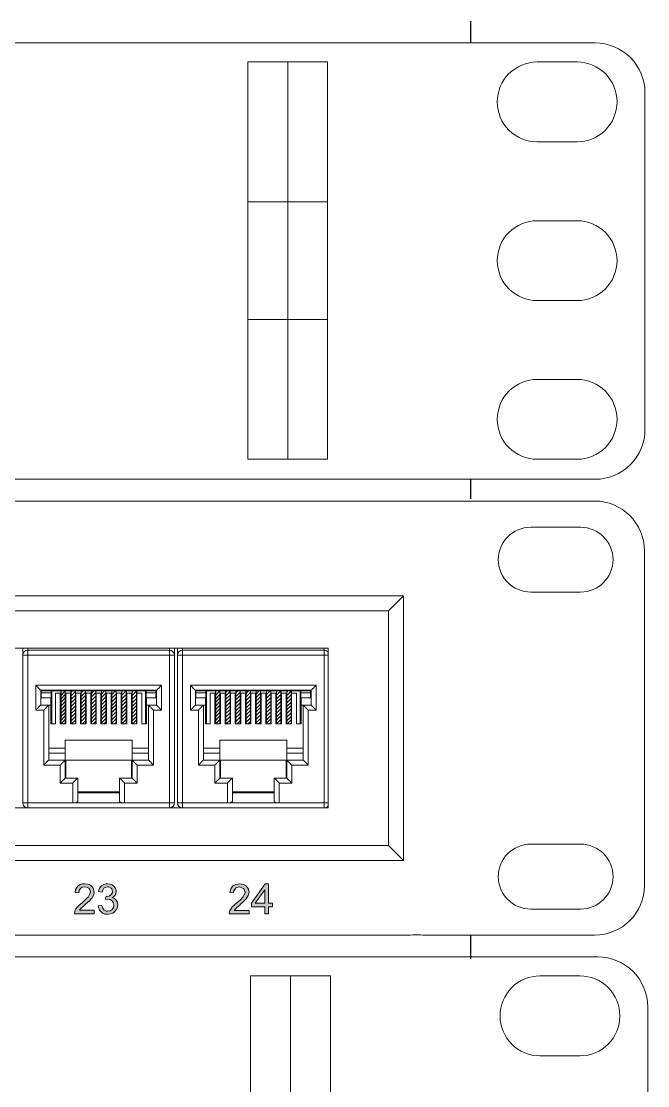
# Model space of a CAD drawing. Header units: metres. Extents: x -42301 to 31628, y -23013 to 30697.
# Drawn here: x -6736 to -5804, y 8163 to 9746 of the extents above; entities that cross this region are included whole.
import ezdxf

# ---------------------------------------------------------------- set-up
doc = ezdxf.new("R2010")
doc.units = ezdxf.units.M
doc.header["$LTSCALE"] = 0.01
doc.header["$MEASUREMENT"] = 0
doc.layers.get('0').update_dxf_attribs({"lineweight": 15})
for name, color, linetype, lineweight in [('1U - Gestion Cable', 250, 'Continuous', 5), ('1U - Patch Panel nº', 250, 'Continuous', 5), ('Canales', 250, 'Continuous', 25)]:
    doc.layers.add(name, color=color, linetype=linetype, lineweight=lineweight)
pattern_1 = [(45, (22791.20404, 105.91026), (-0.166441777, 0.166441777), [])]
pattern_2 = [(45, (22805.56804, 105.91026), (-0.166441777, 0.166441777), [])]

# ---------------------------------------------------------------- blocks, each defined once
blk = doc.blocks.new('1U - Peine Cable Rack')
at = {"layer": '1U - Gestion Cable'}
for points in [[(-5.8, 37.7), (466.8, 37.7, -0.414214), (471.8, 32.7), (471.8, -1, -0.414214), (466.8, -6), (-5.8, -6, -0.414214), (-10.8, -1), (-10.8, 32.7, -0.414214)], [(465, 27.8), (461, 27.8, -0.414214), (457, 31.8), (457, 31.8, -0.414214), (461, 35.8), (465, 35.8, -0.414214), (469, 31.8), (469, 31.8, -0.414214)], [(465, 11.9), (461, 11.9, -0.414214), (457, 15.9), (457, 15.9, -0.414214), (461, 19.9), (465, 19.9, -0.414214), (469, 15.9), (469, 15.9, -0.414214)], [(465, -4), (461, -4, -0.414214), (457, 0), (457, 0, -0.414214), (461, 4), (465, 4, -0.414214), (469, 0), (469, 0, -0.414214)]]:
    blk.add_lwpolyline(points, format="xyb", close=True, dxfattribs=at)
for points in [[(436, 35.8), (432, 35.8), (432, 21.8), (436, 21.8)], [(436, 35.8), (440, 35.8), (440, 21.8), (436, 21.8)], [(436, 21.8), (432, 21.8), (432, 10), (436, 10)], [(436, 21.8), (440, 21.8), (440, 10), (436, 10)], [(436, 10), (432, 10), (432, -4), (436, -4)], [(436, 10), (440, 10), (440, -4), (436, -4)]]:
    blk.add_lwpolyline(points, close=True, dxfattribs=at)
blk = doc.blocks.new('1U - Patch Panel 24P RJ45')
at = {"layer": '1U - Patch Panel nº', "lineweight": 5}
h = blk.add_hatch(dxfattribs=at)
h.set_pattern_fill('ANSI31', color=250, scale=0.074137, style=0)
h.set_pattern_definition(pattern_1)
h.paths.add_polyline_path([(23432.604, 717.034), (23432.291, 717.034), (23432.208, 717.026), (23432.208, 713.968), (23432.604, 713.968)])
h = blk.add_hatch(dxfattribs=at)
h.set_pattern_fill('ANSI31', color=250, scale=0.074137, style=0)
h.set_pattern_definition(pattern_1)
h.paths.add_polyline_path([(23433.547, 717.034), (23433.215, 717.034), (23433.15, 717.029), (23433.15, 713.968), (23433.547, 713.968)])
h.paths.add_polyline_path([(23434.487, 717.034), (23434.089, 717.034), (23434.089, 713.968), (23434.487, 713.968)])
h.paths.add_polyline_path([(23435.43, 717.034), (23435.032, 717.034), (23435.032, 713.968), (23435.43, 713.968)])
h.paths.add_polyline_path([(23436.368, 717.034), (23435.97, 717.034), (23435.97, 713.968), (23436.368, 713.968)])
h.paths.add_polyline_path([(23436.913, 713.968), (23437.313, 713.968), (23437.313, 717.034), (23436.913, 717.034)])
h.paths.add_polyline_path([(23437.861, 713.968), (23438.259, 713.968), (23438.259, 717.034), (23437.861, 717.034)])
h = blk.add_hatch(dxfattribs=at)
h.set_pattern_fill('ANSI31', color=250, scale=0.074137, style=0)
h.set_pattern_definition(pattern_1)
h.paths.add_polyline_path([(23438.82, 713.968), (23439.218, 713.968), (23439.218, 717.033), (23439.192, 717.034), (23438.82, 717.034)])
h = blk.add_hatch(dxfattribs=at)
h.set_pattern_fill('ANSI31', color=250, scale=0.074137, style=0)
h.set_pattern_definition(pattern_2)
h.paths.add_polyline_path([(23446.968, 717.034), (23446.655, 717.034), (23446.572, 717.026), (23446.572, 713.968), (23446.968, 713.968)])
h = blk.add_hatch(dxfattribs=at)
h.set_pattern_fill('ANSI31', color=250, scale=0.074137, style=0)
h.set_pattern_definition(pattern_2)
h.paths.add_polyline_path([(23447.911, 717.034), (23447.579, 717.034), (23447.514, 717.029), (23447.514, 713.968), (23447.911, 713.968)])
h.paths.add_polyline_path([(23448.851, 717.034), (23448.453, 717.034), (23448.453, 713.968), (23448.851, 713.968)])
h.paths.add_polyline_path([(23449.794, 717.034), (23449.396, 717.034), (23449.396, 713.968), (23449.794, 713.968)])
h.paths.add_polyline_path([(23450.732, 717.034), (23450.334, 717.034), (23450.334, 713.968), (23450.732, 713.968)])
h.paths.add_polyline_path([(23451.277, 713.968), (23451.677, 713.968), (23451.677, 717.034), (23451.277, 717.034)])
h.paths.add_polyline_path([(23452.225, 713.968), (23452.623, 713.968), (23452.623, 717.034), (23452.225, 717.034)])
h = blk.add_hatch(dxfattribs=at)
h.set_pattern_fill('ANSI31', color=250, scale=0.074137, style=0)
h.set_pattern_definition(pattern_2)
h.paths.add_polyline_path([(23453.184, 713.968), (23453.582, 713.968), (23453.582, 717.033), (23453.556, 717.034), (23453.184, 717.034)])
h = blk.add_hatch(color=250, dxfattribs=at)
h.paths.add_polyline_path([(23435.192, 698.727), (23435.047, 698.917), (23434.892, 699.027), (23434.675, 699.111), (23434.418, 699.138), (23434.412, 699.138), (23434.203, 699.12), (23433.973, 699.054), (23433.783, 698.935), (23433.668, 698.802), (23433.562, 698.59), (23433.514, 698.334), (23433.863, 698.299), (23433.894, 698.515), (23434.013, 698.705), (23434.163, 698.807), (23434.406, 698.855), (23434.587, 698.829), (23434.786, 698.718), (23434.874, 698.603), (23434.932, 698.374), (23434.896, 698.193), (23434.768, 697.963), (23434.724, 697.905), (23434.587, 697.755), (23434.397, 697.579), (23434.159, 697.375), (23434.053, 697.283), (23433.858, 697.11), (23433.713, 696.951), (23433.593, 696.792), (23433.487, 696.585), (23433.447, 696.346), (23435.285, 696.346), (23435.285, 696.673), (23433.92, 696.673), (23434.066, 696.859), (23434.075, 696.872), (23434.221, 697.004), (23434.459, 697.207), (23434.667, 697.389), (23434.852, 697.561), (23434.985, 697.698), (23435.095, 697.835), (23435.21, 698.038), (23435.245, 698.126), (23435.281, 698.365), (23435.267, 698.502)])
h.paths.add_polyline_path([(23436.942, 699.041), (23436.765, 699.107), (23436.524, 699.138), (23436.518, 699.138), (23436.403, 699.129), (23436.169, 699.072), (23435.97, 698.948), (23435.881, 698.864), (23435.758, 698.665), (23435.687, 698.418), (23436.027, 698.356), (23436.076, 698.546), (23436.195, 698.731), (23436.292, 698.802), (23436.526, 698.855), (23436.65, 698.842), (23436.858, 698.731), (23436.919, 698.652), (23436.981, 698.422), (23436.95, 698.246), (23436.809, 698.073), (23436.659, 697.998), (23436.416, 697.958), (23436.363, 697.963), (23436.323, 697.662), (23436.566, 697.698), (23436.756, 697.671), (23436.955, 697.548), (23437.061, 697.397), (23437.109, 697.159), (23437.07, 696.942), (23436.942, 696.748), (23436.774, 696.624), (23436.535, 696.58), (23436.398, 696.593), (23436.195, 696.708), (23436.076, 696.867), (23435.992, 697.124), (23435.652, 697.079), (23435.683, 696.916), (23435.775, 696.695), (23435.93, 696.514), (23436.067, 696.412), (23436.283, 696.324), (23436.535, 696.298), (23436.544, 696.298), (23436.796, 696.328), (23437.017, 696.412), (23437.207, 696.549), (23437.339, 696.713), (23437.436, 696.925), (23437.472, 697.168), (23437.436, 697.411), (23437.335, 697.618), (23437.18, 697.755), (23436.95, 697.852), (23437.07, 697.919), (23437.237, 698.087), (23437.286, 698.175), (23437.335, 698.413), (23437.321, 698.546), (23437.233, 698.771), (23437.14, 698.895)])
h = blk.add_hatch(color=250, dxfattribs=at)
h.paths.add_polyline_path([(23449.612, 698.62), (23449.427, 698.911), (23449.162, 699.07), (23448.792, 699.123), (23448.448, 699.07), (23448.157, 698.938), (23447.972, 698.673), (23447.893, 698.33), (23448.237, 698.303), (23448.237, 698.409), (23448.396, 698.7), (23448.448, 698.753), (23448.792, 698.858), (23448.845, 698.832), (23449.162, 698.7), (23449.189, 698.673), (23449.295, 698.356), (23449.295, 698.277), (23449.136, 697.959), (23449.083, 697.88), (23448.872, 697.642), (23448.528, 697.377), (23448.316, 697.166), (23448.078, 696.954), (23448.025, 696.875), (23447.867, 696.584), (23447.814, 696.346), (23449.665, 696.346), (23449.665, 696.663), (23448.29, 696.663), (23448.448, 696.849), (23448.528, 696.928), (23448.845, 697.192), (23448.845, 697.219), (23449.162, 697.483), (23449.374, 697.695), (23449.4, 697.748), (23449.586, 698.039), (23449.665, 698.356)])
h.paths.add_polyline_path([(23451.463, 699.123), (23451.172, 699.123), (23449.903, 697.325), (23449.903, 697.007), (23451.119, 697.007), (23451.119, 696.346), (23451.463, 696.346), (23451.463, 697.007), (23451.833, 697.007), (23451.833, 697.325), (23451.463, 697.325)])
h.paths.add_polyline_path([(23451.119, 698.568), (23451.119, 697.325), (23450.247, 697.325)], flags=16)
at = {"color": 250, "linetype": 'Continuous', "lineweight": 5}
for p, q in [((23468.04, 734.668), (23057.508, 734.668)), ((23481.755, 734.668), (23468.04, 734.668)), ((23480.458, 732.235), (23475.824, 732.235)), ((23486.389, 698.989), (23486.389, 730.034)), ((23486.389, 730.034), (23486.389, 698.989)), ((23464.009, 725.864), (23363.832, 725.864)), ((23464.009, 725.864), (23462.619, 724.474)), ((23464.009, 701.306), (23464.009, 725.864)), ((23475.824, 726.211), (23480.458, 726.211)), ((23462.619, 724.474), (23365.222, 724.474)), ((23462.619, 702.696), (23462.619, 724.474)), ((23457.012, 720.999), (23370.828, 720.999)), ((23428.655, 706.635), (23428.655, 720.999)), ((23429.118, 706.171), (23429.118, 720.999)), ((23429.118, 720.813), (23442.278, 720.813)), ((23442.278, 706.171), (23442.278, 720.999)), ((23442.741, 706.635), (23442.741, 720.999)), ((23443.019, 706.635), (23443.019, 720.999)), ((23443.482, 706.171), (23443.482, 720.999)), ((23443.482, 720.813), (23456.642, 720.813)), ((23456.642, 706.171), (23456.642, 720.999)), ((23457.012, 706.171), (23457.012, 720.999)), ((23428.655, 720.35), (23442.741, 720.35)), ((23443.019, 720.35), (23457.012, 720.35)), ((23429.86, 717.558), (23441.536, 717.558)), ((23429.86, 715.253), (23429.86, 717.558)), ((23441.536, 717.558), (23441.536, 715.253)), ((23444.224, 717.558), (23455.9, 717.558)), ((23444.224, 715.253), (23444.224, 717.558)), ((23455.9, 717.558), (23455.9, 715.253)), ((23430.323, 717.095), (23441.073, 717.095)), ((23430.323, 717.095), (23430.323, 717.094)), ((23430.323, 715.716), (23430.323, 717.094)), ((23430.323, 717.034), (23441.073, 717.034)), ((23430.323, 716.82), (23430.369, 716.82)), ((23430.369, 716.41), (23430.369, 717.034)), ((23431.296, 716.874), (23430.369, 716.874)), ((23431.296, 713.968), (23431.296, 717.034)), ((23431.342, 717.034), (23431.342, 713.968)), ((23431.699, 716.822), (23432.135, 716.822)), ((23431.699, 713.968), (23431.699, 716.822)), ((23432.135, 716.818), (23431.699, 716.818)), ((23432.135, 713.968), (23432.135, 716.822)), ((23432.175, 717.034), (23432.175, 713.968)), ((23432.291, 717.034), (23432.208, 717.026)), ((23432.208, 717.034), (23432.208, 713.968)), ((23432.604, 717.034), (23432.604, 713.968)), ((23432.644, 716.822), (23433.08, 716.822)), ((23432.644, 713.968), (23432.644, 716.822)), ((23433.08, 716.818), (23432.644, 716.818)), ((23433.08, 713.968), (23433.08, 716.822)), ((23433.122, 717.034), (23433.122, 713.968)), ((23433.215, 717.034), (23433.15, 717.029)), ((23433.15, 717.034), (23433.15, 713.968)), ((23433.547, 717.034), (23433.547, 713.968)), ((23433.59, 716.822), (23434.025, 716.822)), ((23433.59, 713.968), (23433.59, 716.822)), ((23434.025, 716.818), (23433.59, 716.818)), ((23434.025, 713.968), (23434.025, 716.822)), ((23434.073, 717.034), (23434.073, 713.968)), ((23434.089, 717.034), (23434.089, 713.968)), ((23434.487, 717.034), (23434.487, 713.968)), ((23434.535, 716.822), (23434.97, 716.822)), ((23434.535, 713.968), (23434.535, 716.822)), ((23434.97, 716.818), (23434.535, 716.818)), ((23434.97, 713.968), (23434.97, 716.822)), ((23435.02, 717.034), (23435.02, 713.968)), ((23435.032, 717.034), (23435.032, 713.968)), ((23435.43, 717.034), (23435.43, 713.968)), ((23435.48, 716.822), (23435.916, 716.822)), ((23435.48, 713.968), (23435.48, 716.822)), ((23435.916, 716.818), (23435.48, 716.818)), ((23435.916, 713.968), (23435.916, 716.822)), ((23435.97, 717.034), (23435.97, 713.968)), ((23436.368, 717.034), (23436.368, 713.968)), ((23436.371, 717.034), (23436.371, 713.968)), ((23436.425, 716.822), (23436.861, 716.822)), ((23436.425, 713.968), (23436.425, 716.822)), ((23436.861, 716.818), (23436.425, 716.818)), ((23436.861, 713.968), (23436.861, 716.822)), ((23436.913, 717.034), (23436.913, 713.968)), ((23437.313, 717.034), (23437.313, 713.968)), ((23437.318, 717.034), (23437.318, 713.968)), ((23437.371, 716.822), (23437.806, 716.822)), ((23437.371, 713.968), (23437.371, 716.822)), ((23437.806, 716.818), (23437.371, 716.818)), ((23437.806, 713.968), (23437.806, 716.822)), ((23437.861, 717.034), (23437.861, 713.968)), ((23438.259, 717.034), (23438.259, 713.968)), ((23438.279, 717.034), (23438.279, 713.968)), ((23438.316, 716.822), (23438.751, 716.822)), ((23438.316, 713.968), (23438.316, 716.822)), ((23438.751, 716.818), (23438.316, 716.818)), ((23438.751, 713.968), (23438.751, 716.822)), ((23438.82, 717.034), (23438.82, 713.968)), ((23439.218, 717.033), (23439.192, 717.034)), ((23439.218, 717.036), (23439.218, 717.033)), ((23439.218, 717.034), (23439.218, 713.968)), ((23439.239, 717.034), (23439.239, 713.968)), ((23439.261, 716.822), (23439.697, 716.822)), ((23439.261, 713.968), (23439.261, 716.822)), ((23439.697, 716.818), (23439.261, 716.818)), ((23439.697, 713.968), (23439.697, 716.822)), ((23440.053, 713.968), (23440.053, 717.034)), ((23440.1, 713.968), (23440.1, 717.034)), ((23440.1, 716.874), (23441.026, 716.874)), ((23441.026, 716.41), (23441.026, 717.034)), ((23441.073, 716.82), (23441.026, 716.82)), ((23441.073, 717.095), (23441.073, 717.094)), ((23441.073, 717.094), (23441.073, 715.716)), ((23444.687, 717.095), (23455.437, 717.095)), ((23444.687, 717.095), (23444.687, 717.094)), ((23444.687, 715.716), (23444.687, 717.094)), ((23444.687, 717.034), (23455.437, 717.034)), ((23444.687, 716.82), (23444.733, 716.82)), ((23444.733, 716.41), (23444.733, 717.034)), ((23445.66, 716.874), (23444.733, 716.874)), ((23445.66, 713.968), (23445.66, 717.034)), ((23445.706, 717.034), (23445.706, 713.968)), ((23446.063, 716.822), (23446.499, 716.822)), ((23446.063, 713.968), (23446.063, 716.822)), ((23446.499, 716.818), (23446.063, 716.818)), ((23446.499, 713.968), (23446.499, 716.822)), ((23446.539, 717.034), (23446.539, 713.968)), ((23446.655, 717.034), (23446.572, 717.026)), ((23446.572, 717.034), (23446.572, 713.968)), ((23446.968, 717.034), (23446.968, 713.968)), ((23447.008, 716.822), (23447.444, 716.822)), ((23447.008, 713.968), (23447.008, 716.822)), ((23447.444, 716.818), (23447.008, 716.818)), ((23447.444, 713.968), (23447.444, 716.822)), ((23447.486, 717.034), (23447.486, 713.968)), ((23447.579, 717.034), (23447.514, 717.029)), ((23447.514, 717.034), (23447.514, 713.968)), ((23447.911, 717.034), (23447.911, 713.968)), ((23447.954, 716.822), (23448.389, 716.822)), ((23447.954, 713.968), (23447.954, 716.822)), ((23448.389, 716.818), (23447.954, 716.818)), ((23448.389, 713.968), (23448.389, 716.822)), ((23448.437, 717.034), (23448.437, 713.968)), ((23448.453, 717.034), (23448.453, 713.968)), ((23448.851, 717.034), (23448.851, 713.968)), ((23448.899, 716.822), (23449.334, 716.822)), ((23448.899, 713.968), (23448.899, 716.822)), ((23449.334, 716.818), (23448.899, 716.818)), ((23449.334, 713.968), (23449.334, 716.822)), ((23449.384, 717.034), (23449.384, 713.968)), ((23449.396, 717.034), (23449.396, 713.968)), ((23449.794, 717.034), (23449.794, 713.968)), ((23449.844, 716.822), (23450.28, 716.822)), ((23449.844, 713.968), (23449.844, 716.822)), ((23450.28, 716.818), (23449.844, 716.818)), ((23450.28, 713.968), (23450.28, 716.822)), ((23450.334, 717.034), (23450.334, 713.968)), ((23450.732, 717.034), (23450.732, 713.968)), ((23450.735, 717.034), (23450.735, 713.968)), ((23450.789, 716.822), (23451.225, 716.822)), ((23450.789, 713.968), (23450.789, 716.822)), ((23451.225, 716.818), (23450.789, 716.818)), ((23451.225, 713.968), (23451.225, 716.822)), ((23451.277, 717.034), (23451.277, 713.968)), ((23451.677, 717.034), (23451.677, 713.968)), ((23451.682, 717.034), (23451.682, 713.968)), ((23451.735, 716.822), (23452.17, 716.822)), ((23451.735, 713.968), (23451.735, 716.822)), ((23452.17, 716.818), (23451.735, 716.818)), ((23452.17, 713.968), (23452.17, 716.822)), ((23452.225, 717.034), (23452.225, 713.968)), ((23452.623, 717.034), (23452.623, 713.968)), ((23452.643, 717.034), (23452.643, 713.968)), ((23452.68, 716.822), (23453.115, 716.822)), ((23452.68, 713.968), (23452.68, 716.822)), ((23453.115, 716.818), (23452.68, 716.818)), ((23453.115, 713.968), (23453.115, 716.822)), ((23453.184, 717.034), (23453.184, 713.968)), ((23453.582, 717.033), (23453.556, 717.034)), ((23453.582, 717.036), (23453.582, 717.033)), ((23453.582, 717.034), (23453.582, 713.968)), ((23453.603, 717.034), (23453.603, 713.968)), ((23453.625, 716.822), (23454.061, 716.822)), ((23453.625, 713.968), (23453.625, 716.822)), ((23454.061, 716.818), (23453.625, 716.818)), ((23454.061, 713.968), (23454.061, 716.822)), ((23454.417, 713.968), (23454.417, 717.034)), ((23454.464, 713.968), (23454.464, 717.034)), ((23454.464, 716.874), (23455.39, 716.874)), ((23455.39, 716.41), (23455.39, 717.034)), ((23455.437, 716.82), (23455.39, 716.82)), ((23455.437, 717.095), (23455.437, 717.094)), ((23455.437, 717.094), (23455.437, 715.716)), ((23430.323, 715.716), (23431.25, 715.716)), ((23431.296, 716.41), (23430.369, 716.41)), ((23431.064, 710.619), (23431.064, 715.716)), ((23431.25, 716.41), (23431.25, 713.968)), ((23441.026, 716.41), (23440.1, 716.41)), ((23440.146, 716.41), (23440.146, 713.968)), ((23441.073, 715.716), (23440.146, 715.716)), ((23440.331, 715.716), (23440.331, 710.619)), ((23444.687, 715.716), (23445.614, 715.716)), ((23445.66, 716.41), (23444.733, 716.41)), ((23445.428, 710.619), (23445.428, 715.716)), ((23445.614, 716.41), (23445.614, 713.968)), ((23455.39, 716.41), (23454.464, 716.41)), ((23454.51, 716.41), (23454.51, 713.968)), ((23455.437, 715.716), (23454.51, 715.716)), ((23454.695, 715.716), (23454.695, 710.619)), ((23430.601, 715.253), (23429.86, 715.253)), ((23430.601, 710.156), (23430.601, 715.253)), ((23441.536, 715.253), (23440.795, 715.253)), ((23440.795, 715.253), (23440.795, 710.156)), ((23444.965, 715.253), (23444.224, 715.253)), ((23444.965, 710.156), (23444.965, 715.253)), ((23455.9, 715.253), (23455.159, 715.253)), ((23455.159, 715.253), (23455.159, 710.156)), ((23431.699, 713.968), (23431.25, 713.968)), ((23432.644, 713.968), (23432.135, 713.968)), ((23433.59, 713.968), (23433.08, 713.968)), ((23434.535, 713.968), (23434.025, 713.968)), ((23435.48, 713.968), (23434.97, 713.968)), ((23436.425, 713.968), (23435.916, 713.968)), ((23437.371, 713.968), (23436.861, 713.968)), ((23438.316, 713.968), (23437.806, 713.968)), ((23439.261, 713.968), (23438.751, 713.968)), ((23440.146, 713.968), (23439.697, 713.968)), ((23446.063, 713.968), (23445.614, 713.968)), ((23447.008, 713.968), (23446.499, 713.968)), ((23447.954, 713.968), (23447.444, 713.968)), ((23448.899, 713.968), (23448.389, 713.968)), ((23449.844, 713.968), (23449.334, 713.968)), ((23450.789, 713.968), (23450.28, 713.968)), ((23451.735, 713.968), (23451.225, 713.968)), ((23452.68, 713.968), (23452.17, 713.968)), ((23453.625, 713.968), (23453.115, 713.968)), ((23454.51, 713.968), (23454.061, 713.968)), ((23432.593, 711.731), (23431.064, 711.731)), ((23438.802, 712.473), (23432.593, 712.473)), ((23432.593, 708.951), (23432.593, 712.473)), ((23438.802, 708.951), (23438.802, 712.473)), ((23440.331, 711.731), (23438.802, 711.731)), ((23446.957, 711.731), (23445.428, 711.731)), ((23453.166, 712.473), (23446.957, 712.473)), ((23446.957, 708.951), (23446.957, 712.473)), ((23453.166, 708.951), (23453.166, 712.473)), ((23454.695, 711.731), (23453.166, 711.731)), ((23432.593, 711.268), (23431.064, 711.268)), ((23440.331, 710.619), (23431.064, 710.619)), ((23432.612, 710.619), (23432.612, 708.951)), ((23432.658, 710.619), (23432.658, 708.951)), ((23438.738, 708.951), (23438.738, 710.619)), ((23438.784, 708.951), (23438.784, 710.619)), ((23440.331, 711.268), (23438.802, 711.268)), ((23446.957, 711.268), (23445.428, 711.268)), ((23454.695, 710.619), (23445.428, 710.619)), ((23446.976, 710.619), (23446.976, 708.951)), ((23447.022, 710.619), (23447.022, 708.951)), ((23453.102, 708.951), (23453.102, 710.619)), ((23453.148, 708.951), (23453.148, 710.619)), ((23454.695, 711.268), (23453.166, 711.268)), ((23432.13, 710.156), (23430.601, 710.156)), ((23432.13, 708.488), (23432.13, 710.156)), ((23440.795, 710.156), (23439.266, 710.156)), ((23439.266, 710.156), (23439.266, 708.488)), ((23446.494, 710.156), (23444.965, 710.156)), ((23446.494, 708.488), (23446.494, 710.156)), ((23455.159, 710.156), (23453.63, 710.156)), ((23453.63, 710.156), (23453.63, 708.488)), ((23433.752, 708.951), (23432.593, 708.951)), ((23433.752, 708.951), (23433.752, 706.771)), ((23438.802, 708.951), (23437.644, 708.951)), ((23437.644, 706.771), (23437.644, 708.951)), ((23448.116, 708.951), (23446.957, 708.951)), ((23448.116, 708.951), (23448.116, 706.771)), ((23453.166, 708.951), (23452.008, 708.951)), ((23452.008, 706.771), (23452.008, 708.951)), ((23433.288, 708.488), (23432.13, 708.488)), ((23433.288, 708.488), (23433.288, 706.635)), ((23433.752, 707.654), (23437.644, 707.654)), ((23433.752, 707.608), (23437.644, 707.608)), ((23433.752, 707.561), (23437.644, 707.561)), ((23439.266, 708.488), (23438.107, 708.488)), ((23438.107, 706.635), (23438.107, 708.488)), ((23447.652, 708.488), (23446.494, 708.488)), ((23447.652, 708.488), (23447.652, 706.635)), ((23448.116, 707.654), (23452.008, 707.654)), ((23448.116, 707.608), (23452.008, 707.608)), ((23448.116, 707.561), (23452.008, 707.561)), ((23453.63, 708.488), (23452.471, 708.488)), ((23452.471, 706.635), (23452.471, 708.488)), ((23428.655, 706.635), (23442.741, 706.635)), ((23443.019, 706.635), (23457.012, 706.635)), ((23370.828, 706.171), (23457.012, 706.171)), ((23365.222, 702.696), (23462.619, 702.696)), ((23464.009, 701.306), (23462.619, 702.696)), ((23480.458, 702.812), (23475.824, 702.812)), ((23363.832, 701.306), (23464.009, 701.306)), ((23475.824, 696.788), (23480.458, 696.788)), ((23463.87, 694.356), (23061.678, 694.356)), ((23468.04, 694.356), (23481.755, 694.356))]:
    blk.add_line(p, q, dxfattribs=at)
for centre, radius, start, end in [((23481.755, 730.034), 4.634, 0, 90), ((23475.824, 729.223), 3.012, 90, 270), ((23480.458, 729.223), 3.012, 270, 90), ((23429.118, 720.35), 0.463, 90, 180), ((23442.278, 720.35), 0.463, 0, 90), ((23443.482, 720.35), 0.463, 90, 180), ((23456.642, 720.35), 0.463, 36.23422, 90), ((23429.118, 706.635), 0.463, 180, 270), ((23442.278, 706.635), 0.463, 270, 0), ((23443.482, 706.635), 0.463, 180, 270), ((23456.642, 706.635), 0.463, 270, 323.26635), ((23475.824, 699.8), 3.012, 90, 270), ((23480.458, 699.8), 3.012, 270, 90), ((23481.755, 698.989), 4.634, 270, 0)]:
    blk.add_arc(centre, radius, start, end, dxfattribs=at)
for points, start_tangent, end_tangent in [([(23430.323, 717.095), (23430.306, 717.111), (23430.268, 717.149), (23430.215, 717.202), (23430.152, 717.265), (23430.083, 717.334), (23430.009, 717.408), (23429.934, 717.483), (23429.86, 717.558)], (-0.707107, 0.707107), (-0.707107, 0.707107)), ([(23441.073, 717.095), (23441.09, 717.111), (23441.128, 717.149), (23441.181, 717.202), (23441.243, 717.265), (23441.313, 717.334), (23441.386, 717.408), (23441.462, 717.483), (23441.536, 717.558)], (0.707107, 0.707107), (0.707107, 0.707107)), ([(23444.687, 717.095), (23444.67, 717.111), (23444.632, 717.149), (23444.579, 717.202), (23444.516, 717.265), (23444.447, 717.334), (23444.373, 717.408), (23444.298, 717.483), (23444.224, 717.558)], (-0.707107, 0.707107), (-0.707107, 0.707107)), ([(23455.437, 717.095), (23455.454, 717.111), (23455.492, 717.149), (23455.545, 717.202), (23455.607, 717.265), (23455.677, 717.334), (23455.75, 717.408), (23455.826, 717.483), (23455.9, 717.558)], (0.707107, 0.707107), (0.707107, 0.707107)), ([(23429.86, 715.253), (23429.935, 715.328), (23430.011, 715.405), (23430.086, 715.479), (23430.156, 715.549), (23430.219, 715.612), (23430.272, 715.665), (23430.309, 715.702), (23430.323, 715.716)], (0.707107, 0.707107), (0.707107, 0.707107)), ([(23430.601, 715.253), (23430.676, 715.328), (23430.753, 715.405), (23430.827, 715.479), (23430.897, 715.549), (23430.96, 715.612), (23431.013, 715.665), (23431.05, 715.702), (23431.064, 715.716)], (0.707107, 0.707107), (0.707107, 0.707107)), ([(23440.795, 715.253), (23440.719, 715.328), (23440.643, 715.405), (23440.569, 715.479), (23440.499, 715.549), (23440.435, 715.612), (23440.383, 715.665), (23440.346, 715.702), (23440.331, 715.716)], (-0.707107, 0.707107), (-0.707107, 0.707107)), ([(23441.536, 715.253), (23441.461, 715.328), (23441.385, 715.405), (23441.31, 715.479), (23441.24, 715.549), (23441.177, 715.612), (23441.124, 715.665), (23441.087, 715.702), (23441.073, 715.716)], (-0.707107, 0.707107), (-0.707107, 0.707107)), ([(23444.224, 715.253), (23444.299, 715.328), (23444.375, 715.405), (23444.45, 715.479), (23444.52, 715.549), (23444.583, 715.612), (23444.636, 715.665), (23444.673, 715.702), (23444.687, 715.716)], (0.707107, 0.707107), (0.707107, 0.707107)), ([(23444.965, 715.253), (23445.04, 715.328), (23445.117, 715.405), (23445.191, 715.479), (23445.261, 715.549), (23445.324, 715.612), (23445.377, 715.665), (23445.414, 715.702), (23445.428, 715.716)], (0.707107, 0.707107), (0.707107, 0.707107)), ([(23455.159, 715.253), (23455.083, 715.328), (23455.007, 715.405), (23454.933, 715.479), (23454.863, 715.549), (23454.799, 715.612), (23454.747, 715.665), (23454.71, 715.702), (23454.695, 715.716)], (-0.707107, 0.707107), (-0.707107, 0.707107)), ([(23455.9, 715.253), (23455.825, 715.328), (23455.749, 715.405), (23455.674, 715.479), (23455.604, 715.549), (23455.541, 715.612), (23455.488, 715.665), (23455.451, 715.702), (23455.437, 715.716)], (-0.707107, 0.707107), (-0.707107, 0.707107)), ([(23430.601, 710.156), (23430.676, 710.231), (23430.753, 710.308), (23430.827, 710.382), (23430.897, 710.452), (23430.96, 710.515), (23431.013, 710.568), (23431.05, 710.605), (23431.064, 710.619)], (0.707107, 0.707107), (0.707107, 0.707107)), ([(23432.13, 710.156), (23432.205, 710.231), (23432.282, 710.308), (23432.356, 710.382), (23432.426, 710.452), (23432.489, 710.515), (23432.542, 710.568), (23432.579, 710.605), (23432.593, 710.619)], (0.707107, 0.707107), (0.707107, 0.707107)), ([(23439.266, 710.156), (23439.19, 710.231), (23439.114, 710.308), (23439.04, 710.382), (23438.969, 710.452), (23438.906, 710.515), (23438.854, 710.568), (23438.817, 710.605), (23438.802, 710.619)], (-0.707107, 0.707107), (-0.707107, 0.707107)), ([(23440.795, 710.156), (23440.719, 710.231), (23440.643, 710.308), (23440.569, 710.382), (23440.499, 710.452), (23440.435, 710.515), (23440.383, 710.568), (23440.346, 710.605), (23440.331, 710.619)], (-0.707107, 0.707107), (-0.707107, 0.707107)), ([(23444.965, 710.156), (23445.04, 710.231), (23445.117, 710.308), (23445.191, 710.382), (23445.261, 710.452), (23445.324, 710.515), (23445.377, 710.568), (23445.414, 710.605), (23445.428, 710.619)], (0.707107, 0.707107), (0.707107, 0.707107)), ([(23446.494, 710.156), (23446.569, 710.231), (23446.646, 710.308), (23446.72, 710.382), (23446.79, 710.452), (23446.853, 710.515), (23446.906, 710.568), (23446.943, 710.605), (23446.957, 710.619)], (0.707107, 0.707107), (0.707107, 0.707107)), ([(23453.63, 710.156), (23453.554, 710.231), (23453.478, 710.308), (23453.404, 710.382), (23453.333, 710.452), (23453.27, 710.515), (23453.218, 710.568), (23453.181, 710.605), (23453.166, 710.619)], (-0.707107, 0.707107), (-0.707107, 0.707107)), ([(23455.159, 710.156), (23455.083, 710.231), (23455.007, 710.308), (23454.933, 710.382), (23454.863, 710.452), (23454.799, 710.515), (23454.747, 710.568), (23454.71, 710.605), (23454.695, 710.619)], (-0.707107, 0.707107), (-0.707107, 0.707107)), ([(23432.13, 708.488), (23432.205, 708.563), (23432.282, 708.64), (23432.356, 708.714), (23432.426, 708.784), (23432.489, 708.847), (23432.542, 708.9), (23432.579, 708.937), (23432.593, 708.951)], (0.707107, 0.707107), (0.707107, 0.707107)), ([(23433.288, 708.488), (23433.364, 708.563), (23433.44, 708.64), (23433.514, 708.714), (23433.585, 708.784), (23433.648, 708.847), (23433.7, 708.9), (23433.738, 708.937), (23433.752, 708.951)], (0.707107, 0.707107), (0.707107, 0.707107)), ([(23438.107, 708.488), (23438.032, 708.563), (23437.956, 708.64), (23437.881, 708.714), (23437.811, 708.784), (23437.748, 708.847), (23437.695, 708.9), (23437.658, 708.937), (23437.644, 708.951)], (-0.707107, 0.707107), (-0.707107, 0.707107)), ([(23439.266, 708.488), (23439.19, 708.563), (23439.114, 708.64), (23439.04, 708.714), (23438.969, 708.784), (23438.906, 708.847), (23438.854, 708.9), (23438.817, 708.937), (23438.802, 708.951)], (-0.707107, 0.707107), (-0.707107, 0.707107)), ([(23446.494, 708.488), (23446.569, 708.563), (23446.646, 708.64), (23446.72, 708.714), (23446.79, 708.784), (23446.853, 708.847), (23446.906, 708.9), (23446.943, 708.937), (23446.957, 708.951)], (0.707107, 0.707107), (0.707107, 0.707107)), ([(23447.652, 708.488), (23447.728, 708.563), (23447.804, 708.64), (23447.878, 708.714), (23447.949, 708.784), (23448.012, 708.847), (23448.064, 708.9), (23448.102, 708.937), (23448.116, 708.951)], (0.707107, 0.707107), (0.707107, 0.707107)), ([(23452.471, 708.488), (23452.396, 708.563), (23452.32, 708.64), (23452.245, 708.714), (23452.175, 708.784), (23452.112, 708.847), (23452.059, 708.9), (23452.022, 708.937), (23452.008, 708.951)], (-0.707107, 0.707107), (-0.707107, 0.707107)), ([(23453.63, 708.488), (23453.554, 708.563), (23453.478, 708.64), (23453.404, 708.714), (23453.333, 708.784), (23453.27, 708.847), (23453.218, 708.9), (23453.181, 708.937), (23453.166, 708.951)], (-0.707107, 0.707107), (-0.707107, 0.707107)), ([(23433.752, 706.771), (23433.736, 706.735), (23433.688, 706.702), (23433.614, 706.674), (23433.518, 706.652), (23433.405, 706.639), (23433.288, 706.635)], (0, -1), (-1, 0)), ([(23438.107, 706.635), (23437.991, 706.639), (23437.878, 706.652), (23437.782, 706.674), (23437.708, 706.702), (23437.66, 706.735), (23437.644, 706.771)], (-1, 0), (0, 1)), ([(23448.116, 706.771), (23448.1, 706.735), (23448.052, 706.702), (23447.978, 706.674), (23447.882, 706.652), (23447.769, 706.639), (23447.652, 706.635)], (0, -1), (-1, 0)), ([(23452.471, 706.635), (23452.355, 706.639), (23452.242, 706.652), (23452.146, 706.674), (23452.072, 706.702), (23452.024, 706.735), (23452.008, 706.771)], (-1, 0), (0, 1)), ([(23463.87, 694.36), (23464.877, 694.379), (23466.365, 694.37), (23468.04, 694.356)], (0.999429, 0.033791), (1, -0.000961))]:
    blk.add_spline(points, degree=3, dxfattribs=dict(at, start_tangent=start_tangent, end_tangent=end_tangent))
at = {"layer": '1U - Patch Panel nº', "color": 250, "lineweight": 5}
for p, q in [((23433.668, 698.802), (23433.562, 698.59)), ((23433.783, 698.935), (23433.668, 698.802)), ((23433.973, 699.054), (23433.783, 698.935)), ((23433.894, 698.515), (23434.013, 698.705)), ((23434.203, 699.12), (23433.973, 699.054)), ((23434.013, 698.705), (23434.163, 698.807)), ((23434.163, 698.807), (23434.406, 698.855)), ((23434.415, 699.138), (23434.203, 699.12)), ((23434.406, 698.855), (23434.587, 698.829)), ((23434.675, 699.111), (23434.415, 699.138)), ((23434.587, 698.829), (23434.786, 698.718)), ((23434.892, 699.027), (23434.675, 699.111)), ((23434.786, 698.718), (23434.874, 698.603)), ((23435.047, 698.917), (23434.892, 699.027)), ((23435.192, 698.727), (23435.047, 698.917)), ((23435.267, 698.502), (23435.192, 698.727)), ((23435.758, 698.665), (23435.687, 698.418)), ((23435.881, 698.864), (23435.758, 698.665)), ((23435.97, 698.948), (23435.881, 698.864)), ((23436.169, 699.072), (23435.97, 698.948)), ((23436.076, 698.546), (23436.195, 698.731)), ((23436.403, 699.129), (23436.169, 699.072)), ((23436.195, 698.731), (23436.292, 698.802)), ((23436.292, 698.802), (23436.526, 698.855)), ((23436.522, 699.138), (23436.403, 699.129)), ((23436.765, 699.107), (23436.522, 699.138)), ((23436.526, 698.855), (23436.65, 698.842)), ((23436.65, 698.842), (23436.858, 698.731)), ((23436.942, 699.041), (23436.765, 699.107)), ((23436.858, 698.731), (23436.919, 698.652)), ((23437.14, 698.895), (23436.942, 699.041)), ((23437.233, 698.771), (23437.14, 698.895)), ((23437.321, 698.546), (23437.233, 698.771)), ((23447.972, 698.673), (23447.893, 698.33)), ((23448.157, 698.938), (23447.972, 698.673)), ((23448.448, 699.07), (23448.157, 698.938)), ((23448.237, 698.409), (23448.396, 698.7)), ((23448.396, 698.7), (23448.448, 698.753)), ((23448.792, 699.123), (23448.448, 699.07)), ((23448.448, 698.753), (23448.792, 698.858)), ((23449.162, 699.07), (23448.792, 699.123)), ((23448.792, 698.858), (23448.845, 698.832)), ((23448.845, 698.832), (23449.162, 698.7)), ((23449.427, 698.911), (23449.162, 699.07)), ((23449.162, 698.7), (23449.189, 698.673)), ((23449.189, 698.673), (23449.295, 698.356)), ((23449.612, 698.62), (23449.427, 698.911)), ((23451.172, 699.123), (23449.903, 697.325)), ((23451.463, 699.123), (23451.172, 699.123)), ((23451.463, 697.325), (23451.463, 699.123)), ((23433.562, 698.59), (23433.514, 698.334)), ((23433.514, 698.334), (23433.863, 698.299)), ((23433.863, 698.299), (23433.894, 698.515)), ((23434.587, 697.755), (23434.397, 697.579)), ((23434.724, 697.905), (23434.587, 697.755)), ((23434.768, 697.963), (23434.724, 697.905)), ((23434.896, 698.193), (23434.768, 697.963)), ((23434.852, 697.561), (23434.985, 697.698)), ((23434.874, 698.603), (23434.932, 698.374)), ((23434.932, 698.374), (23434.896, 698.193)), ((23434.985, 697.698), (23435.095, 697.835)), ((23435.095, 697.835), (23435.21, 698.038)), ((23435.21, 698.038), (23435.245, 698.126)), ((23435.245, 698.126), (23435.281, 698.365)), ((23435.281, 698.365), (23435.267, 698.502)), ((23435.687, 698.418), (23436.027, 698.356)), ((23436.027, 698.356), (23436.076, 698.546)), ((23436.363, 697.963), (23436.323, 697.662)), ((23436.323, 697.662), (23436.566, 697.698)), ((23436.416, 697.958), (23436.363, 697.963)), ((23436.659, 697.998), (23436.416, 697.958)), ((23436.566, 697.698), (23436.756, 697.671)), ((23436.809, 698.073), (23436.659, 697.998)), ((23436.756, 697.671), (23436.955, 697.548)), ((23436.95, 698.246), (23436.809, 698.073)), ((23436.919, 698.652), (23436.981, 698.422)), ((23436.981, 698.422), (23436.95, 698.246)), ((23436.95, 697.852), (23437.07, 697.919)), ((23437.18, 697.755), (23436.95, 697.852)), ((23437.07, 697.919), (23437.237, 698.087)), ((23437.335, 697.618), (23437.18, 697.755)), ((23437.237, 698.087), (23437.286, 698.175)), ((23437.286, 698.175), (23437.335, 698.413)), ((23437.335, 698.413), (23437.321, 698.546)), ((23447.893, 698.33), (23448.237, 698.303)), ((23448.237, 698.303), (23448.237, 698.409)), ((23449.083, 697.88), (23448.872, 697.642)), ((23449.136, 697.959), (23449.083, 697.88)), ((23449.295, 698.277), (23449.136, 697.959)), ((23449.162, 697.483), (23449.374, 697.695)), ((23449.295, 698.356), (23449.295, 698.277)), ((23449.374, 697.695), (23449.4, 697.748)), ((23449.4, 697.748), (23449.586, 698.039)), ((23449.586, 698.039), (23449.665, 698.356)), ((23449.665, 698.356), (23449.612, 698.62)), ((23450.247, 697.325), (23451.119, 698.568)), ((23451.119, 698.568), (23451.119, 697.325)), ((23433.593, 696.792), (23433.487, 696.585)), ((23433.713, 696.951), (23433.593, 696.792)), ((23433.858, 697.11), (23433.713, 696.951)), ((23434.053, 697.283), (23433.858, 697.11)), ((23433.92, 696.673), (23434.066, 696.859)), ((23434.159, 697.375), (23434.053, 697.283)), ((23434.066, 696.859), (23434.075, 696.872)), ((23434.075, 696.872), (23434.221, 697.004)), ((23434.397, 697.579), (23434.159, 697.375)), ((23434.221, 697.004), (23434.459, 697.207)), ((23434.459, 697.207), (23434.667, 697.389)), ((23434.667, 697.389), (23434.852, 697.561)), ((23435.992, 697.124), (23435.652, 697.079)), ((23435.652, 697.079), (23435.683, 696.916)), ((23435.683, 696.916), (23435.775, 696.695)), ((23435.775, 696.695), (23435.93, 696.514)), ((23436.076, 696.867), (23435.992, 697.124)), ((23436.195, 696.708), (23436.076, 696.867)), ((23436.398, 696.593), (23436.195, 696.708)), ((23436.942, 696.748), (23436.774, 696.624)), ((23437.07, 696.942), (23436.942, 696.748)), ((23436.955, 697.548), (23437.061, 697.397)), ((23437.061, 697.397), (23437.109, 697.159)), ((23437.109, 697.159), (23437.07, 696.942)), ((23437.207, 696.549), (23437.339, 696.713)), ((23437.436, 697.411), (23437.335, 697.618)), ((23437.339, 696.713), (23437.436, 696.925)), ((23437.472, 697.168), (23437.436, 697.411)), ((23437.436, 696.925), (23437.472, 697.168)), ((23448.025, 696.875), (23447.867, 696.584)), ((23448.078, 696.954), (23448.025, 696.875)), ((23448.316, 697.166), (23448.078, 696.954)), ((23448.29, 696.663), (23448.448, 696.849)), ((23448.528, 697.377), (23448.316, 697.166)), ((23448.448, 696.849), (23448.528, 696.928)), ((23448.872, 697.642), (23448.528, 697.377)), ((23448.528, 696.928), (23448.845, 697.192)), ((23448.845, 697.219), (23449.162, 697.483)), ((23448.845, 697.192), (23448.845, 697.219)), ((23449.903, 697.325), (23449.903, 697.007)), ((23449.903, 697.007), (23451.119, 697.007)), ((23451.119, 697.325), (23450.247, 697.325)), ((23451.119, 697.007), (23451.119, 696.346)), ((23451.833, 697.325), (23451.463, 697.325)), ((23451.463, 697.007), (23451.833, 697.007)), ((23451.463, 696.346), (23451.463, 697.007)), ((23451.833, 697.007), (23451.833, 697.325)), ((23433.487, 696.585), (23433.447, 696.346)), ((23433.447, 696.346), (23435.285, 696.346)), ((23435.285, 696.673), (23433.92, 696.673)), ((23435.285, 696.346), (23435.285, 696.673)), ((23435.93, 696.514), (23436.067, 696.412)), ((23436.067, 696.412), (23436.283, 696.324)), ((23436.283, 696.324), (23436.535, 696.298)), ((23436.535, 696.58), (23436.398, 696.593)), ((23436.774, 696.624), (23436.535, 696.58)), ((23436.535, 696.298), (23436.544, 696.298)), ((23436.544, 696.298), (23436.796, 696.328)), ((23436.796, 696.328), (23437.017, 696.412)), ((23437.017, 696.412), (23437.207, 696.549)), ((23447.867, 696.584), (23447.814, 696.346)), ((23447.814, 696.346), (23449.665, 696.346)), ((23449.665, 696.663), (23448.29, 696.663)), ((23449.665, 696.346), (23449.665, 696.663)), ((23451.119, 696.346), (23451.463, 696.346))]:
    blk.add_line(p, q, dxfattribs=at)

msp = doc.modelspace()

# ---------------------------------------------------------------- linework, layer by layer
at = {"layer": 'Canales'}
for p, q in [((-6067.8, 9745.7), (-6067.8, 9713.4)), ((-6067.8, 9064.9), (-6067.8, 9035.7)), ((-6067.8, 8387.2), (-6067.8, 8352.1))]:
    msp.add_line(p, q, dxfattribs=at)

# ---------------------------------------------------------------- block references
for name, p, xscale, yscale, zscale in [('1U - Peine Cable Rack', (-12809.6, 9154), 14.83992286734612, 14.83992286734612, 14.83992286734612), ('1U - Patch Panel 24P RJ45', (-381864, -2730.6), 16.01161737155474, 16.01161737155474, 16.01161737155474), ('1U - Peine Cable Rack', (-12805.5, 7795.4), 14.83992286734612, 14.83992286734612, 14.83992286734612)]:
    msp.add_blockref(name, p, dxfattribs=dict(xscale=xscale, yscale=yscale, zscale=zscale))

doc.saveas('drawing.dxf')
